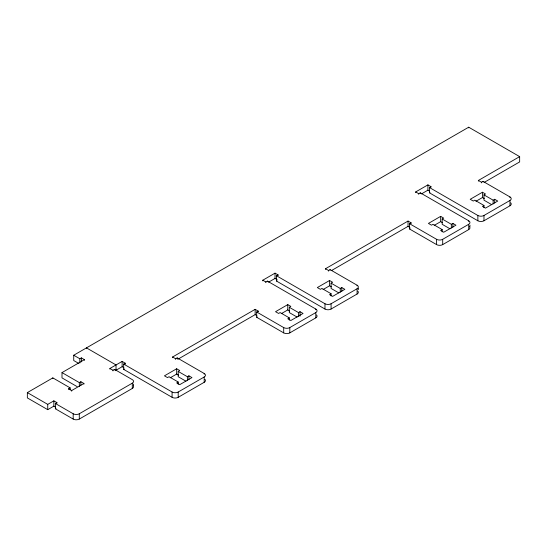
<?xml version="1.0" encoding="UTF-8"?>
<svg xmlns="http://www.w3.org/2000/svg" width="547" height="547" viewBox="0 0 547 547"><rect width="100%" height="100%" fill="white"/><g stroke="black" fill="none" stroke-linecap="round" stroke-linejoin="round"><path stroke-width="0.82" d="M78.693 363.399L73.729 360.535L73.729 355.235L468.69 127.205L519.65 156.627L519.65 161.926L484.177 182.404M73.729 355.235L79.841 358.764L81.373 357.882L84.429 359.646L84.429 360.309M55.568 407.132L53.852 406.134L47.733 409.669L27.35 397.901L27.35 392.602L52.833 377.888L70.16 387.891L70.16 389.881M77.168 386.647L62.002 377.888L62.002 372.596L84.429 359.646M68.628 389.437L68.628 388.78L70.16 387.891M62.002 372.596L79.329 382.599L80.86 381.717L83.917 383.481L83.917 384.144M27.35 392.602L47.733 404.37L53.852 400.842L56.909 402.606L56.909 403.269M68.628 388.78L71.684 390.544L83.917 383.481M109.913 369.136L109.913 368.473L122.138 361.417L125.201 363.181L125.201 364.172M262.799 280.871L262.799 280.208L275.032 273.144L278.088 274.909L278.088 275.572M415.686 192.599L415.686 191.935L427.918 184.879L430.974 186.643L430.974 187.306M133.222 385.724A4.321 2.496 0 0 1 132.299 388.459L79.294 419.064A4.321 2.496 0 0 1 73.182 419.064L55.377 408.787L55.377 403.488L56.909 402.606M109.913 368.473L112.969 370.244L114.494 369.355L132.333 379.652A4.321 2.496 0 0 1 132.299 383.167L132.299 388.459M204.913 379.331A4.321 2.496 0 0 1 204.188 382.305L178.199 397.313A4.321 2.496 0 0 1 172.086 397.313L123.67 369.362L123.67 364.063L125.201 363.181M262.799 280.208L265.856 281.972L267.387 281.09L315.797 309.041A4.321 2.496 0 0 1 315.797 312.569L315.797 317.869L289.807 332.877A4.321 2.496 0 0 1 283.695 332.877L256.68 317.281L256.68 311.981L258.211 311.099L258.211 311.763M357.8 291.059A4.321 2.496 0 0 1 357.082 294.033L331.085 309.041A4.321 2.496 0 0 1 324.973 309.041L276.556 281.09L276.556 275.791L278.088 274.909M415.686 191.935L418.742 193.7L420.274 192.817L468.69 220.769A4.321 2.496 0 0 1 468.69 224.304L468.69 229.596L442.694 244.605A4.321 2.496 0 0 1 436.581 244.605L409.573 229.008L409.573 223.716L411.098 222.834L411.098 223.491M510.693 202.787A4.321 2.496 0 0 1 509.968 205.768L483.979 220.769A4.321 2.496 0 0 1 477.859 220.769L429.443 192.817L429.443 187.525L430.974 186.643M115.26 370.681L122.138 366.709L123.861 367.7M268.556 282.177L275.032 278.444L277.131 279.654M421.443 193.912L427.918 190.171L429.634 191.163M55.377 408.787L56.047 408.397M123.67 369.362L124.34 368.972M276.556 281.09L277.131 280.761M429.443 192.817L430.017 192.489M172.592 357.663L172.592 357L255.155 309.335L258.211 311.099M325.486 269.391L325.486 268.734L408.041 221.063L411.098 222.834M478.372 181.125L478.372 180.462L519.65 156.627M55.377 403.488L73.182 413.764A4.321 2.496 0 0 0 79.294 413.764L132.299 383.167M172.592 357L175.655 358.764L177.18 357.882L204.188 373.478A4.321 2.496 0 0 1 204.188 377.006L204.188 382.305M325.486 268.734L328.542 270.498L330.067 269.616L357.082 285.206A4.321 2.496 0 0 1 357.082 288.741L357.082 294.033M478.372 180.462L481.428 182.226L482.96 181.344L509.968 196.941A4.321 2.496 0 0 1 509.968 200.469L509.968 205.768M177.754 359.317L255.155 314.634L256.871 315.626M331.379 270.621L408.041 226.362L409.949 227.463M256.68 317.281L257.254 316.945M409.573 229.008L410.141 228.68M185.959 381.197L178.199 376.712L178.199 371.42L179.731 370.538L176.674 368.767L164.442 375.83L167.498 377.594L169.03 376.712L178.199 382.011L178.199 384.281M297.062 317.055L289.301 312.569L289.301 307.277L290.826 306.395L287.77 304.624L275.538 311.687L278.594 313.452L280.126 312.569L289.301 317.869L289.301 320.139M338.853 292.925L331.085 288.447L331.085 283.148L332.617 282.266L329.561 280.502L317.328 287.565L320.385 289.329L321.916 288.447L331.085 293.739L331.085 296.009M449.949 228.783L442.188 224.304L442.188 219.005L443.713 218.123L440.656 216.359L428.424 223.422L431.487 225.186L433.012 224.304L442.188 229.596L442.188 231.866M491.739 204.66L483.979 200.175L483.979 194.882L485.504 194L482.447 192.229L470.215 199.293L473.271 201.057L474.803 200.175L483.979 205.474L483.979 207.744M170.199 377.806L176.674 374.066L178.507 375.126M281.295 313.663L287.77 309.923L289.602 310.983M323.086 289.534L329.561 285.794L331.393 286.854M434.181 225.391L440.656 221.658L442.496 222.711M475.972 201.269L482.447 197.529L484.28 198.588M178.199 382.011L176.674 382.893L179.731 384.657L191.963 377.594L188.9 375.83L187.375 376.712L178.199 371.42M289.301 317.869L287.77 318.751L290.826 320.515L303.059 313.452L300.002 311.687L298.471 312.569L289.301 307.277M331.085 293.739L329.561 294.621L332.617 296.392L344.849 289.329L341.793 287.565L340.261 288.447L331.085 283.148M442.188 229.596L440.656 230.478L443.713 232.249L455.945 225.186L452.889 223.422L451.357 224.304L442.188 219.005M483.979 205.474L482.447 206.356L485.504 208.12L497.736 201.057L494.679 199.293L493.148 200.175L483.979 194.882M123.67 364.063L172.086 392.014A4.321 2.496 0 0 0 178.199 392.014L204.188 377.006M256.68 311.981L283.695 327.578A4.321 2.496 0 0 0 289.807 327.578L315.797 312.569M276.556 275.791L324.973 303.742A4.321 2.496 0 0 0 331.085 303.742L357.082 288.741M409.573 223.716L436.581 239.306A4.321 2.496 0 0 0 442.694 239.306L468.69 224.304M429.443 187.525L477.859 215.477A4.321 2.496 0 0 0 483.979 215.477L509.968 200.469M509.968 196.941L509.968 197.604M494.679 199.293L494.679 203.074M493.148 200.175L493.148 203.956M483.979 215.477L483.979 220.769M482.96 181.344L482.96 182.007M482.447 192.229L482.447 197.529M481.428 182.226L481.428 182.889M477.859 215.477L477.859 220.769M469.955 225.186L469.955 226.513M468.69 127.205L468.69 127.868M468.69 220.769L468.69 221.432M452.889 223.422L452.889 227.203M451.357 224.304L451.357 228.085M442.694 239.306L442.694 244.605M440.656 216.359L440.656 221.658M436.581 239.306L436.581 244.605M427.918 184.879L427.918 190.171M420.274 192.817L420.274 193.481M418.742 193.7L418.742 194.363M408.041 221.063L408.041 226.362M358.347 288.296L358.347 289.623M357.082 285.206L357.082 285.869M341.793 287.565L341.793 291.346M340.261 288.447L340.261 292.228M331.085 303.742L331.085 309.041M330.067 269.616L330.067 270.28M329.561 280.502L329.561 285.794M328.542 270.498L328.542 271.162M324.973 303.742L324.973 309.041M315.797 309.041L315.797 309.705M300.002 311.687L300.002 316.228M298.471 312.569L298.471 316.357M289.807 327.578L289.807 332.877M287.77 304.624L287.77 309.923M283.695 327.578L283.695 332.877M275.032 273.144L275.032 278.444M267.387 281.09L267.387 281.753M265.856 281.972L265.856 282.635M255.155 309.335L255.155 314.634M204.188 373.478L204.188 374.141M188.9 375.83L188.9 379.611M187.375 376.712L187.375 380.5M178.199 392.014L178.199 397.313M177.18 357.882L177.18 358.545M176.674 368.767L176.674 374.066M175.655 358.764L175.655 359.427M172.086 392.014L172.086 397.313M133.564 384.062L133.564 385.389M122.138 361.417L122.138 366.709M116.026 370.244L116.026 364.945L86.467 347.878L86.467 348.542M114.494 369.355L114.494 370.018M112.969 370.244L112.969 370.9M81.373 357.882L81.373 361.854M80.86 381.717L80.86 385.355M79.841 358.764L79.841 363.071M79.329 382.599L79.329 386.572M79.294 413.764L79.294 419.064M73.182 413.764L73.182 419.064M71.684 390.544L71.684 391.208M53.852 400.842L53.852 406.134M52.833 377.888L52.833 378.551M47.733 404.37L47.733 409.669M469.408 226.622A4.321 2.496 0 0 1 468.69 229.596M316.522 314.894A4.321 2.496 0 0 1 315.797 317.869"/></g></svg>
